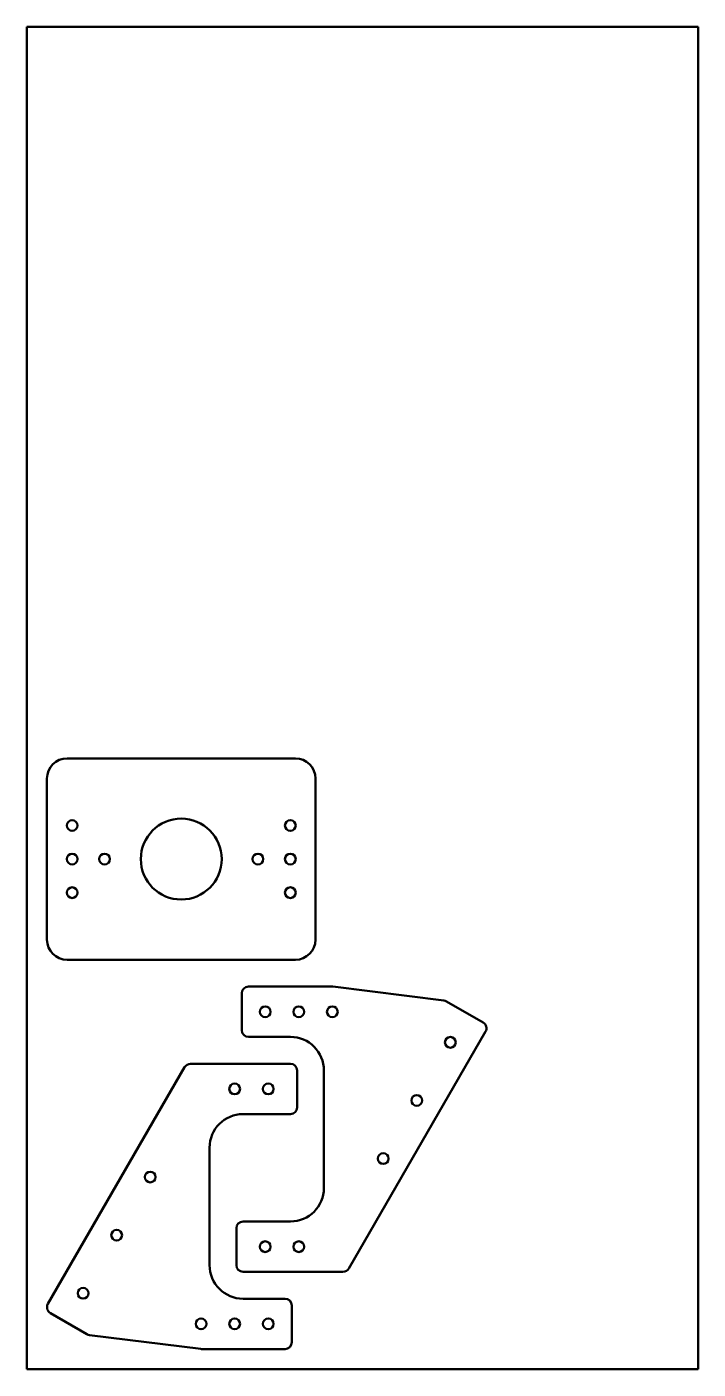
# Model space of a CAD drawing. Header units: millimetres. Extents: x 197 to 397, y 10 to 410.
import ezdxf

# ---------------------------------------------------------------- set-up
doc = ezdxf.new("R2010")
doc.units = ezdxf.units.MM
doc.layers.add('Visible (ISO)', color=7, linetype='Continuous', lineweight=50)

msp = doc.modelspace()

# ---------------------------------------------------------------- linework, layer by layer
at = {"layer": 'Visible (ISO)'}
for p, q in [((197, 410), (197, 10)), ((397, 410), (197, 410)), ((397, 10), (397, 410)), ((209, 192), (277, 192)), ((203, 138), (203, 186)), ((283, 186), (283, 138)), ((277, 132), (209, 132)), ((261.02, 122), (261.02, 111)), ((287.89, 124), (263.02, 124)), ((321.28, 119.85), (288.14, 123.98)), ((332.94, 113.3), (322.03, 119.6)), ((263.02, 109), (275.52, 109)), ((292.93, 40), (333.67, 110.57)), ((275.52, 101), (245.74, 101)), ((244.01, 100), (203.27, 29.43)), ((277.52, 88), (277.52, 99)), ((285.52, 99), (285.52, 64)), ((261.42, 86), (275.52, 86)), ((251.42, 41), (251.42, 76)), ((275.52, 54), (261.42, 54)), ((259.42, 52), (259.42, 41)), ((261.42, 39), (291.19, 39)), ((273.92, 31), (261.42, 31)), ((275.92, 18), (275.92, 29)), ((204, 26.7), (214.91, 20.4)), ((215.66, 20.15), (248.8, 16.02)), ((249.04, 16), (273.92, 16)), ((197, 10), (397, 10))]:
    msp.add_line(p, q, dxfattribs=at)
for centre, radius in [((210.5, 172), 1.6), ((243, 162), 12.05), ((275.5, 172), 1.6), ((210.5, 162), 1.6), ((220.15, 162), 1.6), ((265.85, 162), 1.6), ((275.5, 162), 1.6), ((210.5, 152), 1.6), ((275.5, 152), 1.6), ((268.02, 116.5), 1.6), ((278.02, 116.5), 1.6), ((288.02, 116.5), 1.6), ((323.17, 107.39), 1.6), ((258.92, 93.5), 1.6), ((268.92, 93.5), 1.6), ((313.17, 90.07), 1.6), ((303.17, 72.75), 1.6), ((233.76, 67.25), 1.6), ((223.76, 49.93), 1.6), ((268.02, 46.5), 1.6), ((278.02, 46.5), 1.6), ((213.76, 32.61), 1.6), ((248.92, 23.5), 1.6), ((258.92, 23.5), 1.6), ((268.92, 23.5), 1.6)]:
    msp.add_circle(centre, radius, dxfattribs=at)
for centre, radius, start, end in [((209, 186), 6, 90, 180), ((277, 186), 6, 0, 90), ((209, 138), 6, 180, 270), ((277, 138), 6, 270, 0), ((263.02, 122), 2, 90, 180), ((287.89, 122), 2, 82.8897, 90), ((321.03, 117.87), 2, 60, 82.8897), ((331.94, 111.57), 2, 330, 60), ((263.02, 111), 2, 180, 270), ((275.52, 99), 10, 0, 90), ((245.74, 99), 2, 90, 150), ((275.52, 99), 2, 0, 90), ((261.42, 76), 10, 90, 180), ((275.52, 88), 2, 270, 0), ((275.52, 64), 10, 270, 0), ((261.42, 52), 2, 90, 180), ((261.42, 41), 10, 180, 270), ((261.42, 41), 2, 180, 270), ((291.19, 41), 2, 270, 330), ((205, 28.43), 2, 150, 240), ((273.92, 29), 2, 0, 90), ((215.91, 22.13), 2, 240, 262.8897), ((249.04, 18), 2, 262.8897, 270), ((273.92, 18), 2, 270, 0)]:
    msp.add_arc(centre, radius, start, end, dxfattribs=at)

doc.saveas('drawing.dxf')
